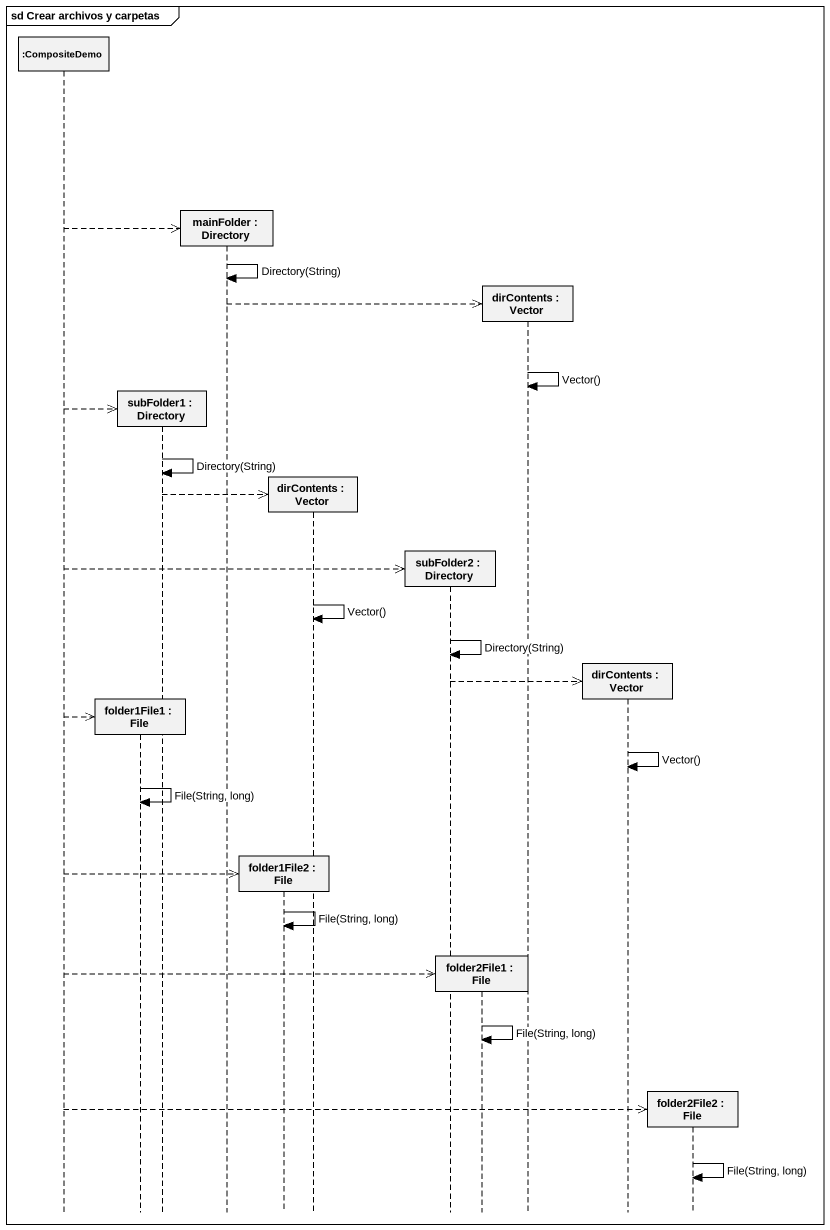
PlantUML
@startuml
mainframe sd Crear archivos y carpetas
hide footbox
participant ":CompositeDemo" as CompositeDemo
participant "folder1File1 : File" as folder1File1
participant "subFolder1 : Directory" as subFolder1
participant "mainFolder : Directory" as mainFolder
participant "folder1File2 : File" as folder1File2
participant "dirContents : Vector" as dirContents
participant "subFolder2 : Directory" as subFolder2
participant "folder2File1 : File" as folder2File1
participant "dirContents : Vector" as dirContents_2
participant "dirContents : Vector" as dirContents_3
participant "folder2File2 : File" as folder2File2

CompositeDemo -->> mainFolder **
mainFolder -> mainFolder : Directory(String)
mainFolder -->> dirContents_2 **
dirContents_2 -> dirContents_2 : Vector()
CompositeDemo -->> subFolder1 **
subFolder1 -> subFolder1 : Directory(String)
subFolder1 -->> dirContents **
CompositeDemo -->> subFolder2 **
dirContents -> dirContents : Vector()
subFolder2 -> subFolder2 : Directory(String)
subFolder2 -->> dirContents_3 **
CompositeDemo -->> folder1File1 **
dirContents_3 -> dirContents_3 : Vector()
folder1File1 -> folder1File1 : File(String, long)
CompositeDemo -->> folder1File2 **
folder1File2 -> folder1File2 : File(String, long)
CompositeDemo -->> folder2File1 **
folder2File1 -> folder2File1 : File(String, long)
CompositeDemo -->> folder2File2 **
folder2File2 -> folder2File2 : File(String, long)
@enduml
